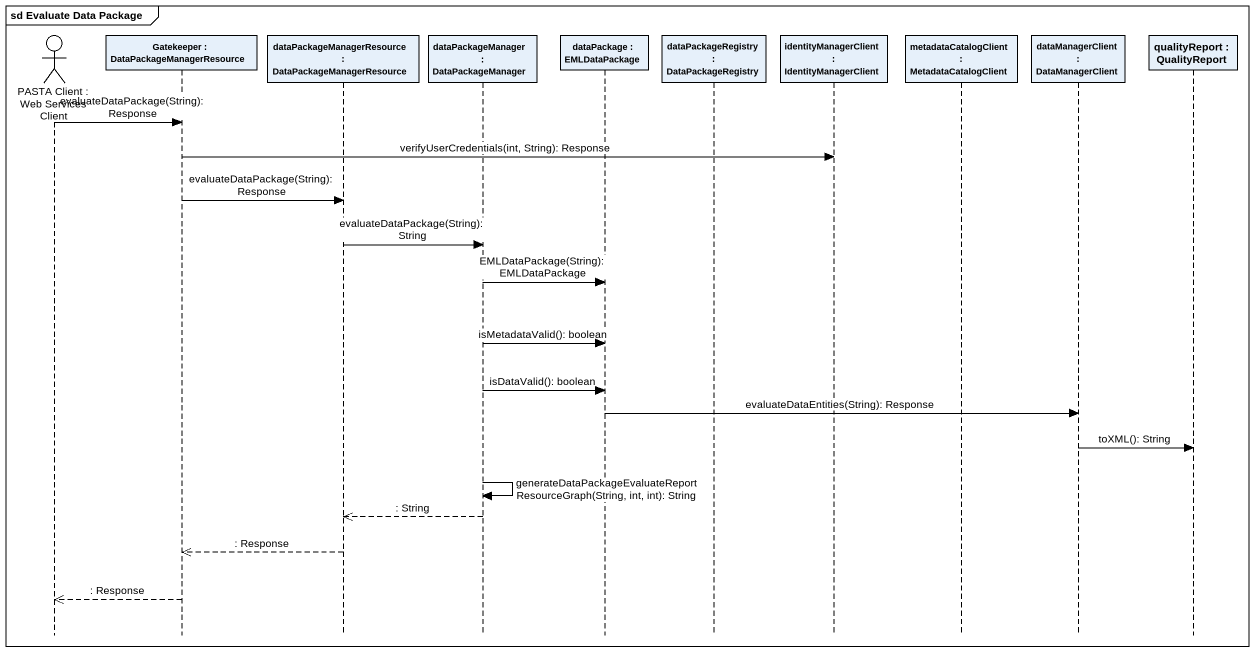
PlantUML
@startuml
mainframe sd Evaluate Data Package
hide footbox
actor "PASTA Client : Web Services Client" as PASTA_Client
participant "Gatekeeper : DataPackageManagerResource" as Gatekeeper
participant "dataPackageManagerResource : DataPackageManagerResource" as dataPackageManagerResource
participant "dataPackageManager : DataPackageManager" as dataPackageManager
participant "dataPackage : EMLDataPackage" as dataPackage
participant "dataPackageRegistry : DataPackageRegistry" as dataPackageRegistry
participant "identityManagerClient : IdentityManagerClient" as identityManagerClient
participant "metadataCatalogClient : MetadataCatalogClient" as metadataCatalogClient
participant "dataManagerClient : DataManagerClient" as dataManagerClient
participant "qualityReport : QualityReport" as qualityReport

PASTA_Client -> Gatekeeper : evaluateDataPackage(String): Response
Gatekeeper -> identityManagerClient : verifyUserCredentials(int, String): Response
Gatekeeper -> dataPackageManagerResource : evaluateDataPackage(String): Response
dataPackageManagerResource -> dataPackageManager : evaluateDataPackage(String): String
dataPackageManager -> dataPackage : EMLDataPackage(String): EMLDataPackage
dataPackageManager -> dataPackage : isMetadataValid(): boolean
dataPackageManager -> dataPackage : isDataValid(): boolean
dataPackage -> dataManagerClient : evaluateDataEntities(String): Response
dataManagerClient -> qualityReport : toXML(): String
dataPackageManager -> dataPackageManager : generateDataPackageEvaluateReportResourceGraph(String, int, int): String
dataPackageManager -->> dataPackageManagerResource : : String
dataPackageManagerResource -->> Gatekeeper : : Response
Gatekeeper -->> PASTA_Client : : Response
@enduml
